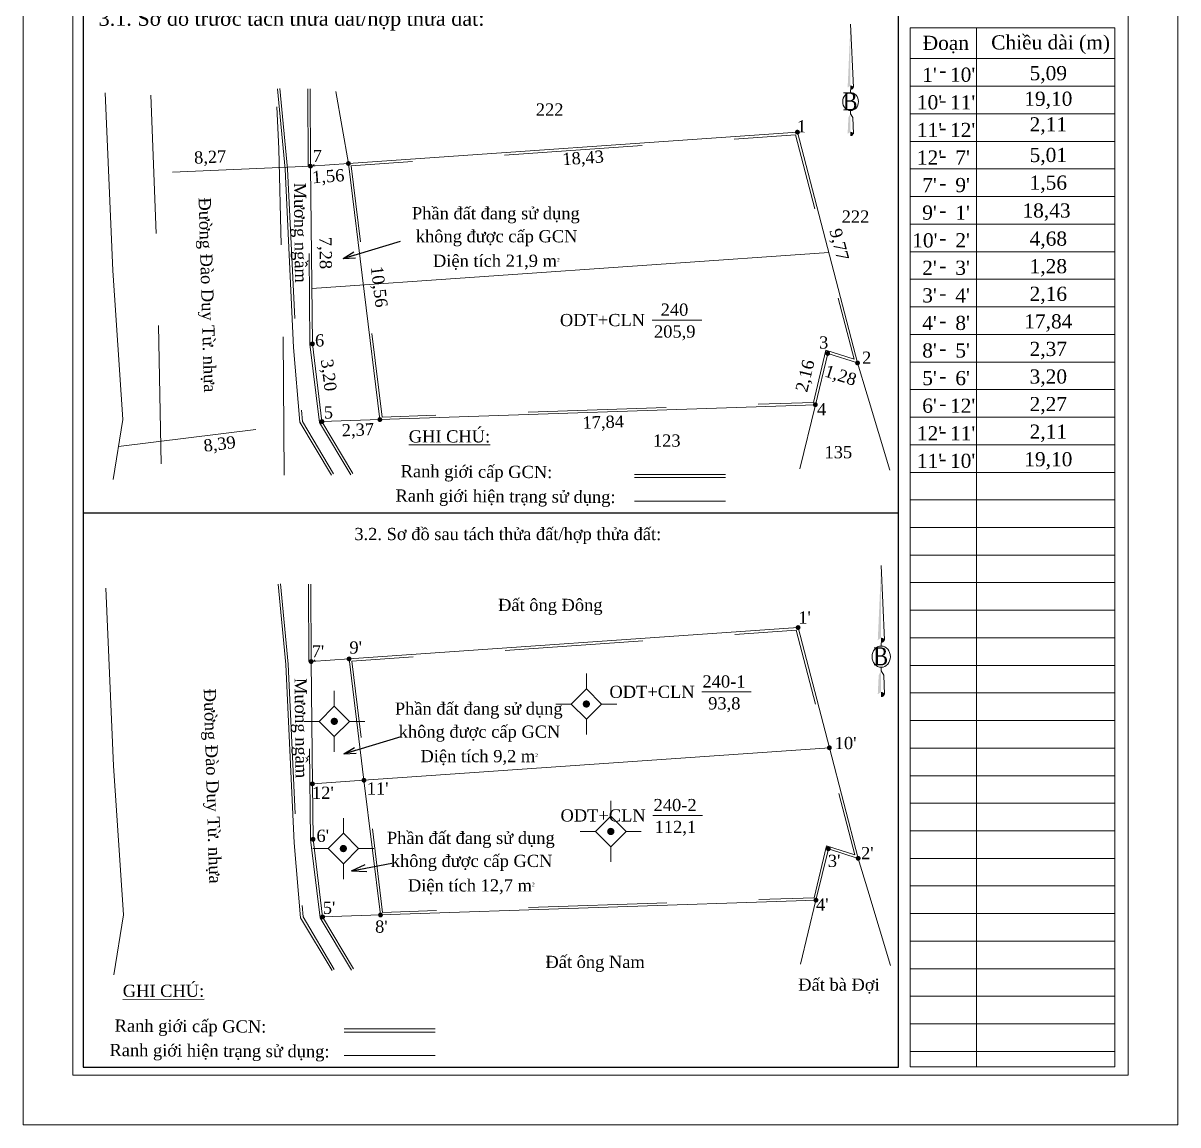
# Model space of a CAD drawing. Header units: metres. Extents: x 551503 to 551603, y 1838698 to 1838809.
# Drawn here: x 551503.23 to 551550.51, y 1838739.98 to 1838785.1 of the extents above; entities that cross this region are included whole.
import ezdxf
from ezdxf.enums import TextEntityAlignment as Align

# ---------------------------------------------------------------- set-up
doc = ezdxf.new("R2010")
doc.units = ezdxf.units.M
doc.header["$MEASUREMENT"] = 0
doc.linetypes.add('DGN Style 2', pattern=[9.432504, 5.659502, -3.773002])
doc.linetypes.add('DGN Style 3', pattern=[13.205506, 9.432504, -3.773002])
for name, color, linetype, lineweight in [('Level 1', 7, 'Continuous', 0), ('Level 10', 7, 'Continuous', 0), ('Level 11', 7, 'Continuous', 0), ('Level 13', 7, 'Continuous', 0), ('Level 16', 7, 'Continuous', 0), ('Level 18', 7, 'Continuous', 0), ('Level 2', 7, 'Continuous', 0), ('Level 20', 7, 'Continuous', 0), ('Level 23', 7, 'Continuous', 0), ('Level 29', 7, 'Continuous', 0), ('Level 31', 7, 'Continuous', 0), ('Level 4', 7, 'Continuous', 0), ('Level 5', 7, 'Continuous', 0), ('Level 59', 7, 'Continuous', 0), ('Level 6', 7, 'Continuous', 0), ('Level 7', 7, 'Continuous', 0)]:
    doc.layers.add(name, color=color, linetype=linetype, lineweight=lineweight)
doc.styles.add('Style-Times New Roman', font='times.ttf')
doc.styles.add('Style-vnarialNarrowI', font='vnarialNarrowI.shx')
doc.dimstyles.get("Standard").update_dxf_attribs({"dimtxt": 0.18, "dimasz": 0.18, "dimexe": 0.18, "dimexo": 0.0625, "dimgap": 0.09, "dimtad": 0, "dimtih": 1, "dimtoh": 1, "dimdec": 4, "dimzin": 0, "dimdsep": 46, "dimtxsty": 'Standard', "dimcen": 0.09, "dimadec": 0, "dimazin": 0, "dimtfac": 1, "dimtdec": 4, "dimtofl": 0, "dimtmove": 0, "dimatfit": 3, "dimfxl": 1, "dimtolj": 1, "dimtzin": 0, "dimarcsym": 0})

# ---------------------------------------------------------------- blocks, each defined once
blk = doc.blocks.new('DDCT')
at = {"layer": 'Level 7', "color": 3, "linetype": 'Continuous', "lineweight": 30}
blk.add_point((0, 0), dxfattribs=at)
blk = doc.blocks.new('TerminatorOpen_0.5')
at = {"color": 0, "linetype": 'ByBlock', "lineweight": -2}
for q in [(-1, 0.25), (-1, 0), (-1, -0.25)]:
    blk.add_line((0, 0), q, dxfattribs=at)
blk = doc.blocks.new('DDCT_1')
at = {"layer": 'Level 16', "color": 7, "linetype": 'Continuous', "lineweight": 30}
blk.add_point((0, 0), dxfattribs=at)
blk = doc.blocks.new('*U6')
at = {"layer": 'Level 16', "color": 7, "linetype": 'Continuous', "lineweight": 0, "style": 'Style-Times New Roman'}
for s, p in [('Phần đất đang sử dụng', (0.001, 0.702)), (' không được cấp GCN', (-0.061, -0.24))]:
    blk.add_text(s, height=0.5, dxfattribs=at).set_placement(p, align=Align.CENTER)
at = {"layer": 'Level 16', "color": 7, "linetype": 'Continuous', "lineweight": 0, "insert": (0.021, -1.369), "char_height": 0.5, "attachment_point": 8, "line_spacing_factor": 0.6, "style": 'Style-Times New Roman'}
blk.add_mtext('Diện tích 21,9 m{\\H0.3x;\\A2;\\S2^ ;}', dxfattribs=at)
blk = doc.blocks.new('*U7')
at = {"layer": 'Level 16', "color": 7, "linetype": 'Continuous', "lineweight": 0}
blk.add_line((0.84, 0.021), (2.862, 0.021), dxfattribs=at)
at = {"layer": 'Level 16', "color": 7, "linetype": 'Continuous', "lineweight": 0, "style": 'Style-Times New Roman'}
for s, p in [('240', (1.747, 0.446)), ('205,9', (1.758, -0.45))]:
    blk.add_text(s, height=0.5, dxfattribs=at).set_placement(p, align=Align.MIDDLE_CENTER)
blk.add_text('ODT+CLN', height=0.5, dxfattribs=at).set_placement((0.543, 0.021), align=Align.MIDDLE_RIGHT)
blk = doc.blocks.new('*U8')
at = {"layer": 'Level 16', "color": 218, "linetype": 'Continuous', "lineweight": 0, "style": 'Style-Times New Roman'}
for s, p in [('Phần đất đang sử dụng', (0.001, 0.702)), (' không được cấp GCN', (-0.061, -0.24))]:
    blk.add_text(s, height=0.5, dxfattribs=at).set_placement(p, align=Align.CENTER)
at = {"layer": 'Level 16', "color": 218, "linetype": 'Continuous', "lineweight": 0, "insert": (0.021, -1.369), "char_height": 0.5, "attachment_point": 8, "line_spacing_factor": 0.6, "style": 'Style-Times New Roman'}
blk.add_mtext('Diện tích 12,7 m{\\H0.3x;\\A2;\\S2^ ;}', dxfattribs=at)
blk = doc.blocks.new('*U9')
at = {"layer": 'Level 16', "color": 218, "linetype": 'Continuous', "lineweight": 0, "style": 'Style-Times New Roman'}
for s, p in [('Phần đất đang sử dụng', (0.001, 0.702)), (' không được cấp GCN', (-0.061, -0.24))]:
    blk.add_text(s, height=0.5, dxfattribs=at).set_placement(p, align=Align.CENTER)
at = {"layer": 'Level 16', "color": 218, "linetype": 'Continuous', "lineweight": 0, "insert": (0.021, -1.369), "char_height": 0.5, "attachment_point": 8, "line_spacing_factor": 0.6, "style": 'Style-Times New Roman'}
blk.add_mtext('Diện tích 9,2 m{\\H0.3x;\\A2;\\S2^ ;}', dxfattribs=at)
blk = doc.blocks.new('*U10')
at = {"layer": 'Level 13', "color": 7, "linetype": 'Continuous', "lineweight": 0}
blk.add_line((0.84, 0.021), (2.862, 0.021), dxfattribs=at)
at = {"layer": 'Level 13', "color": 5, "linetype": 'Continuous', "lineweight": 0, "style": 'Style-Times New Roman'}
blk.add_text('240-2', height=0.5, dxfattribs=at).set_placement((1.747, 0.446), align=Align.MIDDLE_CENTER)
at = {"layer": 'Level 2', "color": 3, "linetype": 'Continuous', "lineweight": 0, "style": 'Style-Times New Roman'}
blk.add_text('ODT+CLN', height=0.5, dxfattribs=at).set_placement((0.543, 0.021), align=Align.MIDDLE_RIGHT)
at = {"layer": 'Level 4', "color": 1, "linetype": 'Continuous', "lineweight": 0, "style": 'Style-Times New Roman'}
blk.add_text('112,1', height=0.5, dxfattribs=at).set_placement((1.758, -0.45), align=Align.MIDDLE_CENTER)
blk = doc.blocks.new('CENTRD')
at = {"layer": 'Level 11', "linetype": 'Continuous', "lineweight": 0}
h = blk.add_hatch(color=1, dxfattribs=at)
edge = h.paths.add_edge_path()
edge.add_arc((0, 0), 1.5, 0, 360)
at = {"layer": 'Level 11', "color": 1, "linetype": 'Continuous', "lineweight": 0}
for p, q in [((0, 12.5), (0, 6.25)), ((0, 6.25), (-6.25, 0)), ((6.25, 0), (0, 6.25)), ((-6.25, 0), (-12.5, 0)), ((-6.25, 0), (0, -6.25)), ((0, -6.25), (6.25, 0)), ((12.5, 0), (6.25, 0)), ((0, -6.25), (0, -12.5))]:
    blk.add_line(p, q, dxfattribs=at)
blk = doc.blocks.new('*U12')
at = {"layer": 'Level 13', "color": 7, "linetype": 'Continuous', "lineweight": 0}
blk.add_line((0.84, 0.021), (2.862, 0.021), dxfattribs=at)
at = {"layer": 'Level 13', "color": 5, "linetype": 'Continuous', "lineweight": 0, "style": 'Style-Times New Roman'}
blk.add_text('240-1', height=0.5, dxfattribs=at).set_placement((1.747, 0.446), align=Align.MIDDLE_CENTER)
at = {"layer": 'Level 2', "color": 3, "linetype": 'Continuous', "lineweight": 0, "style": 'Style-Times New Roman'}
blk.add_text('ODT+CLN', height=0.5, dxfattribs=at).set_placement((0.543, 0.021), align=Align.MIDDLE_RIGHT)
at = {"layer": 'Level 4', "color": 1, "linetype": 'Continuous', "lineweight": 0, "style": 'Style-Times New Roman'}
blk.add_text('93,8', height=0.5, dxfattribs=at).set_placement((1.758, -0.45), align=Align.MIDDLE_CENTER)
blk = doc.blocks.new('*U13')
at = {"layer": 'Level 18', "linetype": 'Continuous', "lineweight": 0}
h = blk.add_hatch(color=3, dxfattribs=at)
edge = h.paths.add_edge_path()
edge.add_line((-0.67, 0.55), (-0.8, -1.76))
edge.add_ellipse((0.02, -1.77), major_axis=(0.807, 0), ratio=0.614131, start_angle=90, end_angle=176.1531, ccw=False)
edge.add_line((0, -1.25), (0, 12.96))
edge.add_line((0, 12.96), (-0.67, 0.55))
h = blk.add_hatch(color=3, dxfattribs=at)
edge = h.paths.add_edge_path()
edge.add_line((0, -1.86), (0, -2.26))
edge.add_ellipse((0.02, -1.77), major_axis=(0.807, 0), ratio=0.614131, start_angle=270, end_angle=360)
edge.add_line((0.83, -1.76), (0.83, -1.76))
edge.add_ellipse((0.02, -1.77), major_axis=(0.807, 0), ratio=0.614131, start_angle=3.8469, end_angle=90)
edge.add_line((0, -1.25), (0, -1.86))
h = blk.add_hatch(color=3, dxfattribs=at)
edge = h.paths.add_edge_path()
edge.add_ellipse((0.02, -12.47), major_axis=(0.807, 0), ratio=0.614131, start_angle=90, end_angle=142.7278, ccw=False)
edge.add_line((0, -11.96), (0, -7.8))
edge.add_line((0, -7.8), (-0.57, -8.63))
edge.add_line((-0.57, -8.63), (-0.67, -10.17))
edge.add_line((-0.67, -10.17), (-0.8, -12.41))
edge.add_ellipse((0.02, -12.47), major_axis=(0.807, 0), ratio=0.614131, start_angle=142.7278, end_angle=176.1432, ccw=False)
h = blk.add_hatch(color=3, dxfattribs=at)
edge = h.paths.add_edge_path()
edge.add_line((0, -12.56), (0, -12.96))
edge.add_ellipse((0.02, -12.47), major_axis=(0.807, 0), ratio=0.614131, start_angle=270, end_angle=360)
edge.add_line((0.83, -12.45), (0.83, -12.41))
edge.add_ellipse((0.02, -12.47), major_axis=(0.807, 0), ratio=0.614131, start_angle=3.8469, end_angle=90)
edge.add_line((0, -11.96), (0, -12.56))
at = {"layer": 'Level 18', "color": 3, "linetype": 'Continuous', "lineweight": 0}
for p, q in [((0, 12.96), (0.83, -1.76)), ((0, 12.96), (0.83, -1.76)), ((0, 12.96), (0.83, -1.76)), ((0, -2.26), (0, -2.84)), ((0, -2.26), (0, -2.84)), ((0, -2.26), (0, -2.84)), ((0, -7.8), (0, -7.17)), ((0, -7.8), (0, -7.17)), ((0, -7.8), (0, -7.17)), ((0, -7.8), (0.63, -8.63)), ((0, -7.8), (0.63, -8.63)), ((0, -7.8), (0.63, -8.63)), ((0.63, -8.63), (0.83, -12.45)), ((0.63, -8.63), (0.83, -12.45)), ((0.63, -8.63), (0.83, -12.45))]:
    blk.add_line(p, q, dxfattribs=at)
blk.add_ellipse((0.02, -5), major_axis=(2.2, 0), ratio=0.952727, dxfattribs=at)
at = {"layer": 'Level 18', "color": 3, "linetype": 'Continuous', "lineweight": 0, "style": 'Style-Times New Roman'}
blk.add_text('B', height=3.51, dxfattribs=at).set_placement((-0.1, -4.93), align=Align.MIDDLE_CENTER)
blk = doc.blocks.new('*U14')
at = {"layer": 'Level 1', "lineweight": 0}
h = blk.add_hatch(color=254, dxfattribs=at)
edge = h.paths.add_edge_path()
edge.add_line((-0.67, 0.55), (-0.8, -1.76))
edge.add_ellipse((0.02, -1.77), major_axis=(0.807, 0), ratio=0.614131, start_angle=90, end_angle=176.1531, ccw=False)
edge.add_line((0, -1.25), (0, 12.96))
edge.add_line((0, 12.96), (-0.67, 0.55))
h = blk.add_hatch(color=254, dxfattribs=at)
edge = h.paths.add_edge_path()
edge.add_line((0, -1.86), (0, -2.26))
edge.add_ellipse((0.02, -1.77), major_axis=(0.807, 0), ratio=0.614131, start_angle=270, end_angle=360)
edge.add_line((0.83, -1.76), (0.83, -1.76))
edge.add_ellipse((0.02, -1.77), major_axis=(0.807, 0), ratio=0.614131, start_angle=3.8469, end_angle=90)
edge.add_line((0, -1.25), (0, -1.86))
h = blk.add_hatch(color=254, dxfattribs=at)
edge = h.paths.add_edge_path()
edge.add_ellipse((0.02, -12.47), major_axis=(0.807, 0), ratio=0.614131, start_angle=90, end_angle=142.7278, ccw=False)
edge.add_line((0, -11.96), (0, -7.8))
edge.add_line((0, -7.8), (-0.57, -8.63))
edge.add_line((-0.57, -8.63), (-0.67, -10.17))
edge.add_line((-0.67, -10.17), (-0.8, -12.41))
edge.add_ellipse((0.02, -12.47), major_axis=(0.807, 0), ratio=0.614131, start_angle=142.7278, end_angle=176.1432, ccw=False)
h = blk.add_hatch(color=254, dxfattribs=at)
edge = h.paths.add_edge_path()
edge.add_line((0, -12.56), (0, -12.96))
edge.add_ellipse((0.02, -12.47), major_axis=(0.807, 0), ratio=0.614131, start_angle=270, end_angle=360)
edge.add_line((0.83, -12.45), (0.83, -12.41))
edge.add_ellipse((0.02, -12.47), major_axis=(0.807, 0), ratio=0.614131, start_angle=3.8469, end_angle=90)
edge.add_line((0, -11.96), (0, -12.56))
at = {"layer": 'Level 1', "color": 254, "lineweight": 0}
for p, q in [((0, 12.96), (0.83, -1.76)), ((0, 12.96), (0.83, -1.76)), ((0, 12.96), (0.83, -1.76)), ((0, -2.26), (0, -2.84)), ((0, -2.26), (0, -2.84)), ((0, -2.26), (0, -2.84)), ((0, -7.8), (0, -7.17)), ((0, -7.8), (0, -7.17)), ((0, -7.8), (0, -7.17)), ((0, -7.8), (0.63, -8.63)), ((0, -7.8), (0.63, -8.63)), ((0, -7.8), (0.63, -8.63)), ((0.63, -8.63), (0.83, -12.45)), ((0.63, -8.63), (0.83, -12.45)), ((0.63, -8.63), (0.83, -12.45))]:
    blk.add_line(p, q, dxfattribs=at)
blk.add_ellipse((0.02, -5), major_axis=(2.2, 0), ratio=0.952727, dxfattribs=at)
at = {"layer": 'Level 1', "color": 254, "lineweight": 0, "style": 'Style-Times New Roman'}
blk.add_text('B', height=4.11, dxfattribs=at).set_placement((-0.1, -4.93), align=Align.MIDDLE_CENTER)

msp = doc.modelspace()

# ---------------------------------------------------------------- hatches: boundary and pattern name
at = {"layer": 'Level 16', "linetype": 'DGN Style 2', "lineweight": 0}
h = msp.add_hatch(color=7, dxfattribs=at)
edge = h.paths.add_edge_path()
edge.add_arc((551534.934, 1838780.638), 0.1, 0, 360)
h = msp.add_hatch(color=7, dxfattribs=at)
edge = h.paths.add_edge_path()
edge.add_arc((551516.548, 1838779.354), 0.1, 0, 360)
h = msp.add_hatch(color=7, dxfattribs=at)
edge = h.paths.add_edge_path()
edge.add_arc((551516.548, 1838779.354), 0.1, 0, 360)
h = msp.add_hatch(color=7, dxfattribs=at)
edge = h.paths.add_edge_path()
edge.add_arc((551514.994, 1838779.245), 0.1, 0, 360)
h = msp.add_hatch(color=7, dxfattribs=at)
edge = h.paths.add_edge_path()
edge.add_arc((551515.074, 1838771.967), 0.1, 0, 360)
h = msp.add_hatch(color=7, dxfattribs=at)
edge = h.paths.add_edge_path()
edge.add_arc((551536.174, 1838771.577), 0.1, 0, 360)
h = msp.add_hatch(color=7, dxfattribs=at)
edge = h.paths.add_edge_path()
edge.add_arc((551537.394, 1838771.187), 0.1, 0, 360)
h = msp.add_hatch(color=7, dxfattribs=at)
edge = h.paths.add_edge_path()
edge.add_arc((551537.394, 1838771.187), 0.1, 0, 360)
h = msp.add_hatch(color=7, dxfattribs=at)
edge = h.paths.add_edge_path()
edge.add_arc((551535.666, 1838769.476), 0.1, 0, 360)
h = msp.add_hatch(color=7, dxfattribs=at)
edge = h.paths.add_edge_path()
edge.add_arc((551535.666, 1838769.476), 0.1, 0, 360)
h = msp.add_hatch(color=7, dxfattribs=at)
edge = h.paths.add_edge_path()
edge.add_arc((551515.464, 1838768.787), 0.1, 0, 360)
h = msp.add_hatch(color=7, dxfattribs=at)
edge = h.paths.add_edge_path()
edge.add_arc((551515.464, 1838768.787), 0.1, 0, 360)
h = msp.add_hatch(color=7, dxfattribs=at)
edge = h.paths.add_edge_path()
edge.add_arc((551517.835, 1838768.868), 0.1, 0, 360)
at = {"layer": 'Level 20', "linetype": 'DGN Style 2', "lineweight": 0}
h = msp.add_hatch(color=1, dxfattribs=at)
edge = h.paths.add_edge_path()
edge.add_arc((551534.96, 1838760.351), 0.1, 0, 360)
h = msp.add_hatch(color=1, dxfattribs=at)
edge = h.paths.add_edge_path()
edge.add_arc((551516.574, 1838759.067), 0.1, 0, 360)
h = msp.add_hatch(color=1, dxfattribs=at)
edge = h.paths.add_edge_path()
edge.add_arc((551516.574, 1838759.067), 0.1, 0, 360)
h = msp.add_hatch(color=1, dxfattribs=at)
edge = h.paths.add_edge_path()
edge.add_arc((551515.02, 1838758.958), 0.1, 0, 360)
h = msp.add_hatch(color=1, dxfattribs=at)
edge = h.paths.add_edge_path()
edge.add_arc((551536.241, 1838755.428), 0.1, 0, 360)
h = msp.add_hatch(color=1, dxfattribs=at)
edge = h.paths.add_edge_path()
edge.add_arc((551515.075, 1838753.95), 0.1, 0, 360)
h = msp.add_hatch(color=1, dxfattribs=at)
edge = h.paths.add_edge_path()
edge.add_arc((551517.184, 1838754.097), 0.1, 0, 360)
h = msp.add_hatch(color=1, dxfattribs=at)
edge = h.paths.add_edge_path()
edge.add_arc((551515.1, 1838751.68), 0.1, 0, 360)
h = msp.add_hatch(color=1, dxfattribs=at)
edge = h.paths.add_edge_path()
edge.add_arc((551536.2, 1838751.29), 0.1, 0, 360)
h = msp.add_hatch(color=1, dxfattribs=at)
edge = h.paths.add_edge_path()
edge.add_arc((551537.42, 1838750.9), 0.1, 0, 360)
h = msp.add_hatch(color=1, dxfattribs=at)
edge = h.paths.add_edge_path()
edge.add_arc((551537.42, 1838750.9), 0.1, 0, 360)
h = msp.add_hatch(color=1, dxfattribs=at)
edge = h.paths.add_edge_path()
edge.add_arc((551535.692, 1838749.189), 0.1, 0, 360)
h = msp.add_hatch(color=1, dxfattribs=at)
edge = h.paths.add_edge_path()
edge.add_arc((551535.692, 1838749.189), 0.1, 0, 360)
h = msp.add_hatch(color=1, dxfattribs=at)
edge = h.paths.add_edge_path()
edge.add_arc((551515.49, 1838748.5), 0.1, 0, 360)
h = msp.add_hatch(color=1, dxfattribs=at)
edge = h.paths.add_edge_path()
edge.add_arc((551515.49, 1838748.5), 0.1, 0, 360)
h = msp.add_hatch(color=1, dxfattribs=at)
edge = h.paths.add_edge_path()
edge.add_arc((551517.861, 1838748.581), 0.1, 0, 360)

# ---------------------------------------------------------------- linework, layer by layer
at = {"layer": 'Level 1', "color": 250, "linetype": 'Continuous', "lineweight": 13}
for p, q in [((551542.264, 1838783.647), (551542.264, 1838784.908)), ((551539.553, 1838783.647), (551542.264, 1838783.647)), ((551539.553, 1838782.518), (551539.553, 1838783.647)), ((551542.264, 1838783.647), (551547.929, 1838783.647)), ((551542.264, 1838782.518), (551542.264, 1838783.647)), ((551547.929, 1838782.518), (551547.929, 1838783.647)), ((551539.553, 1838781.388), (551539.553, 1838782.518)), ((551542.264, 1838781.388), (551542.264, 1838782.518)), ((551547.929, 1838781.388), (551547.929, 1838782.518)), ((551539.553, 1838780.259), (551539.553, 1838781.388)), ((551542.264, 1838780.259), (551542.264, 1838781.388)), ((551547.929, 1838780.259), (551547.929, 1838781.388)), ((551539.553, 1838779.13), (551539.553, 1838780.259)), ((551542.264, 1838779.13), (551542.264, 1838780.259)), ((551547.929, 1838779.13), (551547.929, 1838780.259)), ((551539.553, 1838778.001), (551539.553, 1838779.13)), ((551542.264, 1838778.001), (551542.264, 1838779.13)), ((551547.929, 1838778.001), (551547.929, 1838779.13)), ((551539.553, 1838776.871), (551539.553, 1838778.001)), ((551542.264, 1838776.871), (551542.264, 1838778.001)), ((551547.929, 1838776.871), (551547.929, 1838778.001)), ((551539.553, 1838775.742), (551539.553, 1838776.871)), ((551542.264, 1838775.742), (551542.264, 1838776.871)), ((551547.929, 1838775.742), (551547.929, 1838776.871)), ((551539.553, 1838774.613), (551539.553, 1838775.742)), ((551542.264, 1838774.613), (551542.264, 1838775.742)), ((551547.929, 1838774.613), (551547.929, 1838775.742)), ((551539.553, 1838773.483), (551539.553, 1838774.613)), ((551542.264, 1838773.483), (551542.264, 1838774.613)), ((551547.929, 1838773.483), (551547.929, 1838774.613)), ((551539.553, 1838772.354), (551539.553, 1838773.483)), ((551542.264, 1838772.354), (551542.264, 1838773.483)), ((551547.929, 1838772.354), (551547.929, 1838773.483)), ((551539.553, 1838771.225), (551539.553, 1838772.354)), ((551542.264, 1838771.225), (551542.264, 1838772.354)), ((551547.929, 1838771.225), (551547.929, 1838772.354)), ((551539.553, 1838770.095), (551539.553, 1838771.225)), ((551542.264, 1838770.095), (551542.264, 1838771.225)), ((551547.929, 1838770.095), (551547.929, 1838771.225)), ((551539.553, 1838768.966), (551539.553, 1838770.095)), ((551542.264, 1838768.966), (551542.264, 1838770.095)), ((551547.929, 1838768.966), (551547.929, 1838770.095)), ((551539.553, 1838767.837), (551539.553, 1838768.966)), ((551542.264, 1838767.837), (551542.264, 1838768.966)), ((551547.929, 1838767.837), (551547.929, 1838768.966)), ((551539.553, 1838766.707), (551539.553, 1838767.837)), ((551542.264, 1838766.707), (551542.264, 1838767.837)), ((551547.929, 1838766.707), (551547.929, 1838767.837)), ((551539.553, 1838765.578), (551539.553, 1838766.707)), ((551542.264, 1838765.578), (551542.264, 1838766.707)), ((551547.929, 1838765.578), (551547.929, 1838766.707)), ((551539.553, 1838764.449), (551539.553, 1838765.578)), ((551542.264, 1838764.449), (551542.264, 1838765.578)), ((551547.929, 1838764.449), (551547.929, 1838765.578)), ((551539.553, 1838763.32), (551539.553, 1838764.449)), ((551542.264, 1838763.32), (551542.264, 1838764.449)), ((551547.929, 1838763.32), (551547.929, 1838764.449)), ((551539.553, 1838762.19), (551539.553, 1838763.32)), ((551542.264, 1838762.19), (551542.264, 1838763.32)), ((551547.929, 1838762.19), (551547.929, 1838763.32)), ((551539.553, 1838761.061), (551539.553, 1838762.19)), ((551542.264, 1838761.061), (551542.264, 1838762.19)), ((551547.929, 1838761.061), (551547.929, 1838762.19)), ((551539.553, 1838759.932), (551539.553, 1838761.061)), ((551542.264, 1838759.932), (551542.264, 1838761.061)), ((551547.929, 1838759.932), (551547.929, 1838761.061)), ((551539.553, 1838758.802), (551539.553, 1838759.932)), ((551542.264, 1838758.802), (551542.264, 1838759.932)), ((551547.929, 1838758.802), (551547.929, 1838759.932)), ((551539.553, 1838757.673), (551539.553, 1838758.802)), ((551542.264, 1838757.673), (551542.264, 1838758.802)), ((551547.929, 1838757.673), (551547.929, 1838758.802)), ((551539.553, 1838756.544), (551539.553, 1838757.673)), ((551542.264, 1838756.544), (551542.264, 1838757.673)), ((551547.929, 1838756.544), (551547.929, 1838757.673)), ((551539.553, 1838755.414), (551539.553, 1838756.544)), ((551542.264, 1838755.414), (551542.264, 1838756.544)), ((551547.929, 1838755.414), (551547.929, 1838756.544)), ((551539.553, 1838754.285), (551539.553, 1838755.414)), ((551542.264, 1838754.285), (551542.264, 1838755.414)), ((551547.929, 1838754.285), (551547.929, 1838755.414)), ((551539.553, 1838753.156), (551539.553, 1838754.285)), ((551542.264, 1838753.156), (551542.264, 1838754.285)), ((551547.929, 1838753.156), (551547.929, 1838754.285)), ((551539.553, 1838752.026), (551539.553, 1838753.156)), ((551542.264, 1838752.026), (551542.264, 1838753.156)), ((551547.929, 1838752.026), (551547.929, 1838753.156)), ((551539.553, 1838750.897), (551539.553, 1838752.026)), ((551542.264, 1838750.897), (551542.264, 1838752.026)), ((551547.929, 1838750.897), (551547.929, 1838752.026)), ((551539.553, 1838749.768), (551539.553, 1838750.897)), ((551542.264, 1838749.768), (551542.264, 1838750.897)), ((551547.929, 1838749.768), (551547.929, 1838750.897)), ((551539.553, 1838748.639), (551539.553, 1838749.768)), ((551542.264, 1838748.639), (551542.264, 1838749.768)), ((551547.929, 1838748.639), (551547.929, 1838749.768)), ((551539.553, 1838747.509), (551539.553, 1838748.639)), ((551542.264, 1838747.509), (551542.264, 1838748.639)), ((551547.929, 1838747.509), (551547.929, 1838748.639)), ((551539.553, 1838746.38), (551539.553, 1838747.509)), ((551542.264, 1838746.38), (551542.264, 1838747.509)), ((551547.929, 1838746.38), (551547.929, 1838747.509)), ((551539.553, 1838745.251), (551539.553, 1838746.38)), ((551542.264, 1838745.251), (551542.264, 1838746.38)), ((551547.929, 1838745.251), (551547.929, 1838746.38)), ((551539.553, 1838744.121), (551539.553, 1838745.251)), ((551542.264, 1838744.121), (551542.264, 1838745.251)), ((551547.929, 1838744.121), (551547.929, 1838745.251)), ((551539.553, 1838742.992), (551539.553, 1838744.121)), ((551542.264, 1838742.992), (551542.264, 1838744.121)), ((551547.929, 1838742.992), (551547.929, 1838744.121)), ((551542.264, 1838742.366), (551542.264, 1838742.992))]:
    msp.add_line(p, q, dxfattribs=at)
at = {"layer": 'Level 1', "color": 250, "linetype": 'Continuous', "lineweight": 0}
for p, q in [((551539.553, 1838782.518), (551542.264, 1838782.518)), ((551542.264, 1838782.518), (551547.929, 1838782.518)), ((551539.553, 1838781.388), (551542.264, 1838781.388)), ((551542.264, 1838781.388), (551547.929, 1838781.388)), ((551539.553, 1838780.259), (551542.264, 1838780.259)), ((551542.264, 1838780.259), (551547.929, 1838780.259)), ((551539.553, 1838779.13), (551542.264, 1838779.13)), ((551542.264, 1838779.13), (551547.929, 1838779.13)), ((551539.553, 1838778.001), (551542.264, 1838778.001)), ((551542.264, 1838778.001), (551547.929, 1838778.001)), ((551539.553, 1838776.871), (551542.264, 1838776.871)), ((551542.264, 1838776.871), (551547.929, 1838776.871)), ((551539.553, 1838775.742), (551542.264, 1838775.742)), ((551542.264, 1838775.742), (551547.929, 1838775.742)), ((551539.553, 1838774.613), (551542.264, 1838774.613)), ((551542.264, 1838774.613), (551547.929, 1838774.613)), ((551539.553, 1838773.483), (551542.264, 1838773.483)), ((551542.264, 1838773.483), (551547.929, 1838773.483)), ((551539.553, 1838772.354), (551542.264, 1838772.354)), ((551542.264, 1838772.354), (551547.929, 1838772.354)), ((551539.553, 1838771.225), (551542.264, 1838771.225)), ((551542.264, 1838771.225), (551547.929, 1838771.225)), ((551539.553, 1838770.095), (551542.264, 1838770.095)), ((551542.264, 1838770.095), (551547.929, 1838770.095)), ((551539.553, 1838768.966), (551542.264, 1838768.966)), ((551542.264, 1838768.966), (551547.929, 1838768.966)), ((551539.553, 1838767.837), (551542.264, 1838767.837)), ((551542.264, 1838767.837), (551547.929, 1838767.837)), ((551539.553, 1838766.707), (551542.264, 1838766.707)), ((551542.264, 1838766.707), (551547.929, 1838766.707)), ((551539.553, 1838765.578), (551542.264, 1838765.578)), ((551542.264, 1838765.578), (551547.929, 1838765.578)), ((551539.553, 1838764.449), (551542.264, 1838764.449)), ((551542.264, 1838764.449), (551547.929, 1838764.449)), ((551539.553, 1838763.32), (551542.264, 1838763.32)), ((551542.264, 1838763.32), (551547.929, 1838763.32)), ((551539.553, 1838762.19), (551542.264, 1838762.19)), ((551542.264, 1838762.19), (551547.929, 1838762.19)), ((551539.553, 1838761.061), (551542.264, 1838761.061)), ((551542.264, 1838761.061), (551547.929, 1838761.061)), ((551539.553, 1838759.932), (551542.264, 1838759.932)), ((551542.264, 1838759.932), (551547.929, 1838759.932)), ((551539.553, 1838758.802), (551542.264, 1838758.802)), ((551542.264, 1838758.802), (551547.929, 1838758.802)), ((551539.553, 1838757.673), (551542.264, 1838757.673)), ((551542.264, 1838757.673), (551547.929, 1838757.673)), ((551539.553, 1838756.544), (551542.264, 1838756.544)), ((551542.264, 1838756.544), (551547.929, 1838756.544)), ((551539.553, 1838755.414), (551542.264, 1838755.414)), ((551542.264, 1838755.414), (551547.929, 1838755.414)), ((551539.553, 1838754.285), (551542.264, 1838754.285)), ((551542.264, 1838754.285), (551547.929, 1838754.285)), ((551539.553, 1838753.156), (551542.264, 1838753.156)), ((551542.264, 1838753.156), (551547.929, 1838753.156)), ((551539.553, 1838752.026), (551542.264, 1838752.026)), ((551542.264, 1838752.026), (551547.929, 1838752.026)), ((551539.553, 1838750.897), (551542.264, 1838750.897)), ((551542.264, 1838750.897), (551547.929, 1838750.897)), ((551539.553, 1838749.768), (551542.264, 1838749.768)), ((551542.264, 1838749.768), (551547.929, 1838749.768)), ((551539.553, 1838748.639), (551542.264, 1838748.639)), ((551542.264, 1838748.639), (551547.929, 1838748.639)), ((551539.553, 1838747.509), (551542.264, 1838747.509)), ((551542.264, 1838747.509), (551547.929, 1838747.509)), ((551539.553, 1838746.38), (551542.264, 1838746.38)), ((551542.264, 1838746.38), (551547.929, 1838746.38)), ((551539.553, 1838745.251), (551542.264, 1838745.251)), ((551542.264, 1838745.251), (551547.929, 1838745.251)), ((551539.553, 1838744.121), (551542.264, 1838744.121)), ((551542.264, 1838744.121), (551547.929, 1838744.121)), ((551539.553, 1838742.992), (551542.264, 1838742.992)), ((551542.264, 1838742.992), (551547.929, 1838742.992))]:
    msp.add_line(p, q, dxfattribs=at)
at = {"layer": 'Level 1', "color": 254, "linetype": 'Continuous', "lineweight": 30}
msp.add_line((551505.683, 1838765.052), (551539.076, 1838765.052), dxfattribs=at)
at = {"layer": 'Level 1', "color": 250, "linetype": 'Continuous', "lineweight": 30, "flags": 128}
for points in [[(551539.076, 1838765.052), (551539.076, 1838785.916), (551505.683, 1838785.916), (551505.683, 1838765.052)], [(551505.683, 1838765.052), (551505.683, 1838742.343), (551539.076, 1838742.343), (551539.076, 1838765.052)]]:
    msp.add_lwpolyline(points, dxfattribs=at)
at = {"layer": 'Level 1', "color": 250, "linetype": 'Continuous', "lineweight": 13, "flags": 128}
for points in [[(551539.553, 1838783.647), (551539.553, 1838784.908), (551542.264, 1838784.908)], [(551542.264, 1838784.908), (551547.929, 1838784.908), (551547.929, 1838783.647)], [(551539.553, 1838742.992), (551539.553, 1838742.366), (551542.264, 1838742.366)], [(551542.264, 1838742.366), (551547.929, 1838742.366), (551547.929, 1838742.992)]]:
    msp.add_lwpolyline(points, dxfattribs=at)
at = {"layer": 'Level 10', "color": 2, "linetype": 'Continuous', "lineweight": 0}
for p, q in [((551515.01, 1838762.127), (551515.02, 1838758.958)), ((551515.49, 1838748.5), (551516.755, 1838746.374))]:
    msp.add_line(p, q, dxfattribs=at)
at = {"layer": 'Level 10', "color": 2, "linetype": 'Continuous', "lineweight": 0, "flags": 128}
for points in [[(551537.42, 1838750.9), (551536.2, 1838751.29), (551535.692, 1838749.189), (551517.861, 1838748.581), (551515.49, 1838748.5), (551515.1, 1838751.68), (551515.075, 1838753.95), (551515.02, 1838758.958), (551516.574, 1838759.067), (551534.96, 1838760.351), (551536.241, 1838755.428), (551537.42, 1838750.9)], [(551515.075, 1838753.95), (551517.184, 1838754.097), (551536.241, 1838755.428)]]:
    msp.add_lwpolyline(points, dxfattribs=at)
at = {"layer": 'Level 16', "color": 7, "linetype": 'DGN Style 3', "lineweight": 0}
for p, q in [((551514.884, 1838782.414), (551514.894, 1838779.244)), ((551514.91, 1838762.127), (551514.92, 1838758.957))]:
    msp.add_line(p, q, dxfattribs=at)
at = {"layer": 'Level 16', "color": 7, "linetype": 'Continuous', "lineweight": 0}
for p, q in [((551516.03, 1838782.305), (551516.548, 1838779.354)), ((551516.548, 1838779.354), (551534.934, 1838780.638)), ((551534.934, 1838780.638), (551537.394, 1838771.187)), ((551516.548, 1838779.354), (551517.835, 1838768.868)), ((551515.049, 1838774.237), (551536.215, 1838775.715)), ((551535.031, 1838766.851), (551535.666, 1838769.476)), ((551515.464, 1838768.787), (551516.729, 1838766.661)), ((551528.257, 1838766.494), (551531.988, 1838766.494)), ((551528.257, 1838765.528), (551531.988, 1838765.528)), ((551535.057, 1838746.564), (551535.692, 1838749.189)), ((551515.49, 1838748.5), (551516.755, 1838746.374)), ((551516.375, 1838743.788), (551520.106, 1838743.788)), ((551516.375, 1838742.822), (551520.106, 1838742.822))]:
    msp.add_line(p, q, dxfattribs=at)
at = {"layer": 'Level 16', "color": 7, "linetype": 'DGN Style 2', "lineweight": 0}
for p, q in [((551514.994, 1838779.245), (551506.735, 1838778.892)), ((551507.135, 1838767.765), (551515.464, 1838768.787)), ((551528.257, 1838766.621), (551531.988, 1838766.621)), ((551516.375, 1838743.915), (551520.106, 1838743.915))]:
    msp.add_line(p, q, dxfattribs=at)
at = {"layer": 'Level 16', "color": 7, "linetype": 'DGN Style 2', "lineweight": 0, "flags": 128}
for points in [[(551513.914, 1838766.592), (551513.865, 1838772.961), (551513.698, 1838779.948), (551513.594, 1838782.292)], [(551508.456, 1838782.147), (551508.715, 1838775.459), (551508.894, 1838766.467)], [(551537.252, 1838771.337), (551536.102, 1838771.705), (551535.586, 1838769.573), (551517.923, 1838768.971), (551516.66, 1838779.261), (551534.858, 1838780.532), (551537.252, 1838771.337)], [(551537.277, 1838751.05), (551536.128, 1838751.418), (551535.612, 1838749.286), (551517.949, 1838748.684), (551516.686, 1838758.974), (551534.884, 1838760.245), (551537.277, 1838751.05)]]:
    msp.add_lwpolyline(points, dxfattribs=at)
at = {"layer": 'Level 16', "color": 7, "linetype": 'Continuous', "lineweight": 0, "flags": 128}
for points in [[(551513.638, 1838782.414), (551513.954, 1838779.127), (551514.304, 1838771.817), (551514.564, 1838768.757), (551515.852, 1838766.588)], [(551514.984, 1838782.414), (551514.994, 1838779.245), (551515.074, 1838771.967), (551515.464, 1838768.787), (551516.729, 1838766.661)], [(551506.59, 1838782.253), (551506.904, 1838774.977), (551507.314, 1838768.877), (551506.918, 1838766.419)], [(551515.464, 1838768.787), (551515.074, 1838771.967), (551514.994, 1838779.245), (551516.548, 1838779.354)], [(551535.666, 1838769.476), (551536.174, 1838771.577), (551537.394, 1838771.187)], [(551537.394, 1838771.187), (551537.785, 1838769.885), (551538.711, 1838766.801)], [(551515.464, 1838768.787), (551517.835, 1838768.868), (551535.666, 1838769.476)]]:
    msp.add_lwpolyline(points, dxfattribs=at)
at = {"layer": 'Level 16', "color": 7, "linetype": 'DGN Style 3', "lineweight": 0, "flags": 128}
for points in [[(551513.738, 1838782.423), (551514.054, 1838779.134), (551514.404, 1838771.824), (551514.662, 1838768.788), (551515.938, 1838766.639)], [(551516.643, 1838766.61), (551515.367, 1838768.754), (551514.974, 1838771.96), (551514.894, 1838779.244)], [(551516.669, 1838746.323), (551515.393, 1838748.467), (551515, 1838751.673), (551514.92, 1838758.957)]]:
    msp.add_lwpolyline(points, dxfattribs=at)
at = {"layer": 'Level 16', "color": 218, "linetype": 'Continuous', "lineweight": 0, "flags": 128}
msp.add_lwpolyline([(551537.42, 1838750.9), (551537.811, 1838749.598), (551538.737, 1838746.514)], dxfattribs=at)
at = {"layer": 'Level 2', "color": 3, "linetype": 'Continuous', "lineweight": 0, "flags": 128}
msp.add_lwpolyline([(551503.227, 1838808.23), (551550.512, 1838808.23), (551550.512, 1838739.984), (551503.227, 1838739.984), (551503.227, 1838808.23)], close=True, dxfattribs=at)
at = {"layer": 'Level 2', "color": 30, "linetype": 'Continuous', "lineweight": 0, "flags": 128}
msp.add_lwpolyline([(551505.268, 1838806.188), (551548.47, 1838806.188), (551548.47, 1838742.025), (551505.268, 1838742.025), (551505.268, 1838806.188)], close=True, dxfattribs=at)
at = {"layer": 'Level 23', "color": 30, "linetype": 'Continuous', "lineweight": 0, "flags": 128}
msp.add_lwpolyline([(551506.616, 1838761.966), (551506.93, 1838754.69), (551507.34, 1838748.59), (551506.944, 1838746.132)], dxfattribs=at)
at = {"layer": 'Level 29', "color": 2, "linetype": 'Continuous', "lineweight": 0, "flags": 128}
msp.add_lwpolyline([(551516.574, 1838759.067), (551517.184, 1838754.097), (551517.861, 1838748.581)], dxfattribs=at)
at = {"layer": 'Level 31', "color": 3, "linetype": 'Continuous', "lineweight": 0, "flags": 128}
msp.add_lwpolyline([(551513.664, 1838762.127), (551513.98, 1838758.84), (551514.33, 1838751.53), (551514.59, 1838748.47), (551515.878, 1838746.301)], dxfattribs=at)
at = {"layer": 'Level 31', "color": 3, "linetype": 'DGN Style 3', "lineweight": 0, "flags": 128}
msp.add_lwpolyline([(551513.763, 1838762.136), (551514.08, 1838758.847), (551514.43, 1838751.537), (551514.688, 1838748.501), (551515.964, 1838746.353)], dxfattribs=at)

# ---------------------------------------------------------------- block references
at = {"layer": 'Level 1', "color": 254, "lineweight": 0, "xscale": 0.1459008909453735, "yscale": 0.1770343544684408, "zscale": 0.1459008909453735}
msp.add_blockref('*U14', (551537.105, 1838782.772), dxfattribs=at)
at = {"layer": 'Level 11', "color": 1, "linetype": 'Continuous', "lineweight": 0, "xscale": 0.1, "yscale": 0.1, "zscale": 0.1}
for p in [(551526.29, 1838757.22), (551515.97, 1838756.51), (551527.29, 1838752), (551516.34, 1838751.3)]:
    msp.add_blockref('CENTRD', p, dxfattribs=at)
at = {"layer": 'Level 16', "color": 7, "linetype": 'Continuous', "lineweight": 30}
for p in [(551515.129, 1838779.281), (551515.129, 1838779.281), (551515.129, 1838779.281), (551515.129, 1838779.281), (551515.129, 1838779.281), (551515.129, 1838779.281), (551515.129, 1838779.281), (551515.129, 1838779.281), (551515.132, 1838779.282), (551515.132, 1838779.282), (551515.132, 1838779.282), (551515.132, 1838779.282), (551515.132, 1838779.282), (551515.132, 1838779.282), (551515.132, 1838779.282), (551515.132, 1838779.282)]:
    msp.add_blockref('DDCT_1', p, dxfattribs=at)
at = {"layer": 'Level 16', "color": 7, "linetype": 'Continuous', "lineweight": 0}
for name, p in [('*U6', (551522.583, 1838776.365)), ('*U7', (551528.151, 1838772.923))]:
    msp.add_blockref(name, p, dxfattribs=at)
at = {"layer": 'Level 16', "color": 218, "linetype": 'Continuous', "lineweight": 0}
for name, p in [('*U9', (551521.883, 1838756.079)), ('*U8', (551521.559, 1838750.785))]:
    msp.add_blockref(name, p, dxfattribs=at)
at = {"layer": 'Level 18', "color": 3, "linetype": 'Continuous', "lineweight": 0, "xscale": 0.1710742600426025, "yscale": 0.2075794122747862, "zscale": 0.1710742600426025}
msp.add_blockref('*U13', (551538.359, 1838760.196), dxfattribs=at)
at = {"layer": 'Level 2', "color": 3, "linetype": 'Continuous', "lineweight": 0}
for name, p in [('*U12', (551530.18, 1838757.698)), ('*U10', (551528.177, 1838752.636))]:
    msp.add_blockref(name, p, dxfattribs=at)
at = {"layer": 'Level 7', "color": 3, "linetype": 'Continuous', "lineweight": 30}
for p in [(551515.155, 1838758.994), (551515.155, 1838758.994), (551515.155, 1838758.994), (551515.155, 1838758.994), (551515.155, 1838758.994), (551515.155, 1838758.994), (551515.155, 1838758.994), (551515.155, 1838758.994), (551515.158, 1838758.995), (551515.158, 1838758.995), (551515.158, 1838758.995), (551515.158, 1838758.995), (551515.158, 1838758.995), (551515.158, 1838758.995), (551515.158, 1838758.995), (551515.158, 1838758.995)]:
    msp.add_blockref('DDCT', p, dxfattribs=at)

# ---------------------------------------------------------------- texts
at = {"layer": 'Level 1', "color": 254, "linetype": 'Continuous', "lineweight": 0, "style": 'Style-Times New Roman'}
msp.add_text('3.1. Sơ đồ trước tách thửa đất/hợp thửa đất:', height=0.6, dxfattribs=at).set_placement((551506.32, 1838784.994))
at = {"layer": 'Level 1', "color": 250, "linetype": 'Continuous', "lineweight": 0, "style": 'Style-Times New Roman'}
for s, height, p in [('Chiều dài (m)', 0.57968, (551542.866, 1838784.024)), ('Đoạn', 0.5797, (551540.062, 1838784.005)), ('3.2. Sơ đồ sau tách thửa đất/hợp thửa đất:', 0.5, (551516.79, 1838763.932))]:
    msp.add_text(s, height=height, dxfattribs=at).set_placement(p)
at = {"layer": 'Level 1', "color": 3, "linetype": 'Continuous', "lineweight": 0, "char_height": 0.578, "attachment_point": 5, "line_spacing_factor": 0.602098, "style": 'Style-Times New Roman'}
for insert in [(551540.888, 1838781.954), (551540.888, 1838780.825), (551540.888, 1838779.696), (551540.888, 1838778.566), (551540.888, 1838777.437), (551540.888, 1838776.308), (551540.888, 1838775.178), (551540.888, 1838774.049), (551540.888, 1838772.92), (551540.888, 1838771.791), (551540.888, 1838770.661), (551540.888, 1838769.532), (551540.888, 1838768.403), (551540.888, 1838767.273)]:
    msp.add_mtext('-', dxfattribs=dict(at, insert=insert))
at = {"layer": 'Level 13', "color": 5, "linetype": 'Continuous', "lineweight": 0, "style": 'Style-Times New Roman'}
msp.add_text('Đất ông Nam', height=0.5, dxfattribs=at).set_placement((551526.648, 1838746.66), align=Align.MIDDLE_CENTER)
at = {"layer": 'Level 16', "color": 7, "linetype": 'Continuous', "lineweight": 0, "style": 'Style-Times New Roman'}
for s, p in [('222', (551524.788, 1838781.564)), ('1', (551535.104, 1838780.875)), ('7', (551515.273, 1838779.662)), ('222', (551537.311, 1838777.181)), ('6', (551515.368, 1838772.112)), ('3', (551536.009, 1838772.025)), ('2', (551537.768, 1838771.401)), ('4', (551535.925, 1838769.294)), ('5', (551515.728, 1838769.161)), ('123', (551529.582, 1838768.008))]:
    msp.add_text(s, height=0.5, dxfattribs=at).set_placement(p, align=Align.MIDDLE_CENTER)
at = {"layer": 'Level 16', "color": 7, "linetype": 'DGN Style 2', "lineweight": 0, "style": 'Style-Times New Roman'}
for s, rotation, p in [('8,27', 2.4492, (551510.886, 1838779.623)), ('18,43', 3.9959, (551526.155, 1838779.59)), ('1,56', 3.9955, (551515.72, 1838778.836)), ('Mương ngầm', 270.6337, (551514.586, 1838776.519)), ('9,77', 284.5915, (551536.648, 1838776.038)), ('7,28', 270.6337, (551515.618, 1838775.69)), ('3,20', 276.9919, (551515.747, 1838770.688)), ('2,16', 76.3989, (551535.241, 1838770.661)), ('1,28', 342.2724, (551536.701, 1838770.683)), ('17,84', 1.9526, (551526.98, 1838768.769)), ('2,37', 1.952, (551516.935, 1838768.454)), ('8,39', 6.9919, (551511.272, 1838767.875))]:
    msp.add_text(s, height=0.5, rotation=rotation, dxfattribs=at).set_placement(p, align=Align.MIDDLE_CENTER)
at = {"layer": 'Level 16', "color": 7, "linetype": 'Continuous', "lineweight": 0, "style": 'Style-Times New Roman'}
for s, rotation, p in [('Đường Đào Duy Từ. nhựa', 271.6281, (551510.775, 1838773.974)), ('10,56', 276.9946, (551517.811, 1838774.309)), ('Đường Đào Duy Từ. nhựa', 271.6281, (551510.987, 1838753.858))]:
    msp.add_text(s, height=0.5, rotation=rotation, dxfattribs=at).set_placement(p, align=Align.MIDDLE_CENTER)
msp.add_text('135', height=0.5, dxfattribs=at).set_placement((551536.608, 1838767.282), align=Align.CENTER)
at = {"layer": 'Level 16', "color": 218, "linetype": 'Continuous', "lineweight": 0, "style": 'Style-Times New Roman'}
msp.add_text('Đất ông Đông', height=0.5, dxfattribs=at).set_placement((551524.814, 1838761.277), align=Align.MIDDLE_CENTER)
msp.add_text('Đất bà Đợi', height=0.5, dxfattribs=at).set_placement((551536.634, 1838745.479), align=Align.CENTER)
at = {"layer": 'Level 18', "color": 1, "linetype": 'DGN Style 2', "lineweight": 0, "style": 'Style-Times New Roman'}
msp.add_text('Mương ngầm', height=0.5, rotation=270.6337, dxfattribs=at).set_placement((551514.612, 1838756.232), align=Align.MIDDLE_CENTER)
at = {"layer": 'Level 20', "color": 1, "linetype": 'Continuous', "lineweight": 0, "style": 'Style-Times New Roman'}
for s, p in [("1'", (551535.222, 1838760.761)), ("7'", (551515.299, 1838759.375)), ("9'", (551516.845, 1838759.533)), ("10'", (551536.905, 1838755.621)), ("11'", (551517.744, 1838753.761)), ("12'", (551515.502, 1838753.585)), ("6'", (551515.496, 1838751.825)), ("2'", (551537.794, 1838751.115)), ("3'", (551536.434, 1838750.796)), ("4'", (551535.951, 1838749.008)), ("5'", (551515.754, 1838748.874)), ("8'", (551517.896, 1838748.104))]:
    msp.add_text(s, height=0.5, dxfattribs=at).set_placement(p, align=Align.MIDDLE_CENTER)
at = {"layer": 'Level 5', "color": 5, "linetype": 'Continuous', "lineweight": 13, "style": 'Style-Times New Roman'}
for p in [(551520.684, 1838768.18), (551508.974, 1838745.475)]:
    msp.add_text('%%uGHI CHÚ:%%U', height=0.5, rotation=0.0503, dxfattribs=at).set_placement(p, align=Align.MIDDLE_CENTER)
at = {"layer": 'Level 59', "color": 254, "linetype": 'Continuous', "lineweight": 0, "style": 'Style-Times New Roman'}
msp.add_text('-', height=0.578, dxfattribs=at).set_placement((551540.888, 1838783.18), align=Align.MIDDLE_CENTER)
at = {"layer": 'Level 59', "color": 7, "linetype": 'Continuous', "lineweight": 0, "char_height": 0.58, "attachment_point": 5, "style": 'Style-Times New Roman'}
for s, insert, line_spacing_factor in [(" 1'", (551540.231, 1838782.986), 0.816912), (" 10'", (551541.586, 1838782.986), 0.816912), (' 5,09', (551545.096, 1838782.986), 0.686742), (' 19,10', (551545.096, 1838781.938), 0.686742), (" 10'", (551540.231, 1838781.856), 0.816912), (" 11'", (551541.586, 1838781.856), 0.816912), (" 11'", (551540.231, 1838780.727), 0.816912), (" 12'", (551541.586, 1838780.727), 0.816912), (' 2,11', (551545.096, 1838780.889), 0.686742), (' 5,01', (551545.096, 1838779.636), 0.686742), (" 12'", (551540.231, 1838779.598), 0.816912), (" 7'", (551541.586, 1838779.598), 0.816912), (" 7'", (551540.231, 1838778.468), 0.816912), (" 9'", (551541.586, 1838778.468), 0.816912), (' 1,56', (551545.096, 1838778.504), 0.686742), (" 9'", (551540.231, 1838777.339), 0.816912), (" 1'", (551541.586, 1838777.339), 0.816912), (' 18,43', (551545.022, 1838777.362), 0.686742), (" 10'", (551540.041, 1838776.202), 0.816912), (" 2'", (551541.586, 1838776.21), 0.816912), (' 4,68', (551545.096, 1838776.21), 0.693459), (" 2'", (551540.231, 1838775.081), 0.816912), (" 3'", (551541.586, 1838775.081), 0.816912), (' 1,28', (551545.096, 1838775.081), 0.693459), (" 3'", (551540.231, 1838773.951), 0.816912), (" 4'", (551541.586, 1838773.951), 0.816912), (' 2,16', (551545.096, 1838773.951), 0.693459), (" 4'", (551540.231, 1838772.822), 0.816912), (" 8'", (551541.586, 1838772.822), 0.816912), (' 17,84', (551545.096, 1838772.822), 0.693459), (" 8'", (551540.231, 1838771.693), 0.816912), (" 5'", (551541.586, 1838771.693), 0.816912), (' 2,37', (551545.096, 1838771.693), 0.693459), (' 3,20', (551545.096, 1838770.563), 0.693459), (" 5'", (551540.231, 1838770.563), 0.816912), (" 6'", (551541.586, 1838770.563), 0.816912), (" 6'", (551540.231, 1838769.434), 0.816912), (" 12'", (551541.586, 1838769.434), 0.816912), (' 2,27', (551545.096, 1838769.434), 0.693459), (" 12'", (551540.231, 1838768.305), 0.816912), (" 11'", (551541.586, 1838768.305), 0.816912), (' 2,11', (551545.096, 1838768.305), 0.693459), (" 11'", (551540.231, 1838767.175), 0.816912), (" 10'", (551541.586, 1838767.175), 0.816912), (' 19,10', (551545.096, 1838767.176), 0.693459)]:
    msp.add_mtext(s, dxfattribs=dict(at, insert=insert, line_spacing_factor=line_spacing_factor))
at = {"layer": 'Level 6', "color": 5, "linetype": 'DGN Style 2', "lineweight": 0, "char_height": 0.5, "attachment_point": 5, "rotation": 359.6223, "line_spacing_factor": 1.458144, "style": 'Style-Times New Roman'}
for s, insert in [('Ranh giới cấp GCN:', (551521.79, 1838766.655)), ('Ranh giới hiện trạng sử dụng:', (551522.979, 1838765.646)), ('Ranh giới cấp GCN:', (551510.08, 1838743.949)), ('Ranh giới hiện trạng sử dụng:', (551511.268, 1838742.94))]:
    msp.add_mtext(s, dxfattribs=dict(at, insert=insert))

# ---------------------------------------------------------------- leaders
at = {"layer": 'Level 16', "color": 7, "linetype": 'Continuous', "lineweight": 0}
for points, override in [([(551516.328, 1838775.468), (551518.684, 1838776.179)], {"dimtxt": 0.5, "dimasz": 0.5, "dimgap": 0.25, "dimtxsty": 'Style-Times New Roman', "dimldrblk": 'TerminatorOpen_0.5'}), ([(551516.678, 1838750.389), (551518.322, 1838750.708)], {"dimtxt": 0.6, "dimasz": 0.6, "dimgap": 0.3, "dimtxsty": 'Style-vnarialNarrowI', "dimldrblk": 'TerminatorOpen_0.5'})]:
    msp.add_leader(points, dimstyle='Standard', override=override, dxfattribs=at)
at = {"layer": 'Level 5', "color": 3, "linetype": 'Continuous', "lineweight": 0}
msp.add_leader([(551516.354, 1838755.181), (551518.71, 1838755.893)], dimstyle='Standard', override={"dimtxt": 0.5, "dimasz": 0.5, "dimgap": 0.25, "dimtxsty": 'Style-Times New Roman', "dimldrblk": 'TerminatorOpen_0.5'}, dxfattribs=at)

doc.saveas('drawing.dxf')
